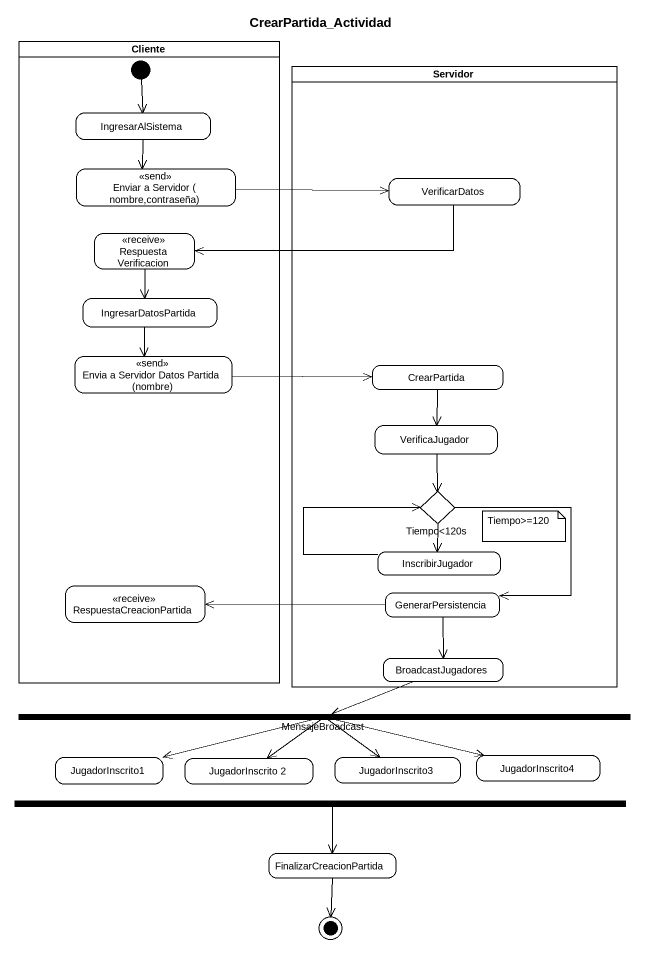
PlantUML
@startuml
title CrearPartida_Actividad
hide empty description
state Cliente <<partition>> {
  state IngresarAlSistema
  state "Enviar a Servidor ( nombre,contraseña)" as Enviar_a_Servidor_nombre <<send>>
  state "Respuesta Verificacion" as Respuesta_Verificacion <<receive>>
  state IngresarDatosPartida
  state "Envia a Servidor Datos Partida (nombre)" as Envia_a_Servidor_Datos <<send>>
  state RespuestaCreacionPartida <<receive>>
  [*] --> IngresarAlSistema
}
state Servidor <<partition>> {
  state VerificarDatos
  state CrearPartida
  state VerificaJugador
  state "Tiempo<120s" as Tiempo_120s <<choice>>
  state InscribirJugador
  state GenerarPersistencia
  state BroadcastJugadores
}
state MensajeBroadcast <<fork>>
state JugadorInscrito1
state "JugadorInscrito 2" as JugadorInscrito_2
state JugadorInscrito3
state JugadorInscrito4
state fork1 <<fork>>
state FinalizarCreacionPartida
IngresarAlSistema --> Enviar_a_Servidor_nombre
Enviar_a_Servidor_nombre -right-> VerificarDatos
VerificarDatos -left-> Respuesta_Verificacion
Respuesta_Verificacion --> IngresarDatosPartida
IngresarDatosPartida --> Envia_a_Servidor_Datos
Envia_a_Servidor_Datos -right-> CrearPartida
CrearPartida --> VerificaJugador
VerificaJugador --> Tiempo_120s
Tiempo_120s --> InscribirJugador
Tiempo_120s --> GenerarPersistencia
InscribirJugador -up-> Tiempo_120s
GenerarPersistencia -left-> RespuestaCreacionPartida
GenerarPersistencia --> BroadcastJugadores
BroadcastJugadores -left-> MensajeBroadcast
MensajeBroadcast -left-> JugadorInscrito1
MensajeBroadcast --> JugadorInscrito_2
MensajeBroadcast --> JugadorInscrito3
MensajeBroadcast -right-> JugadorInscrito4
fork1 --> FinalizarCreacionPartida
FinalizarCreacionPartida --> [*]
note as N1
  Tiempo>=120
end note
@enduml
